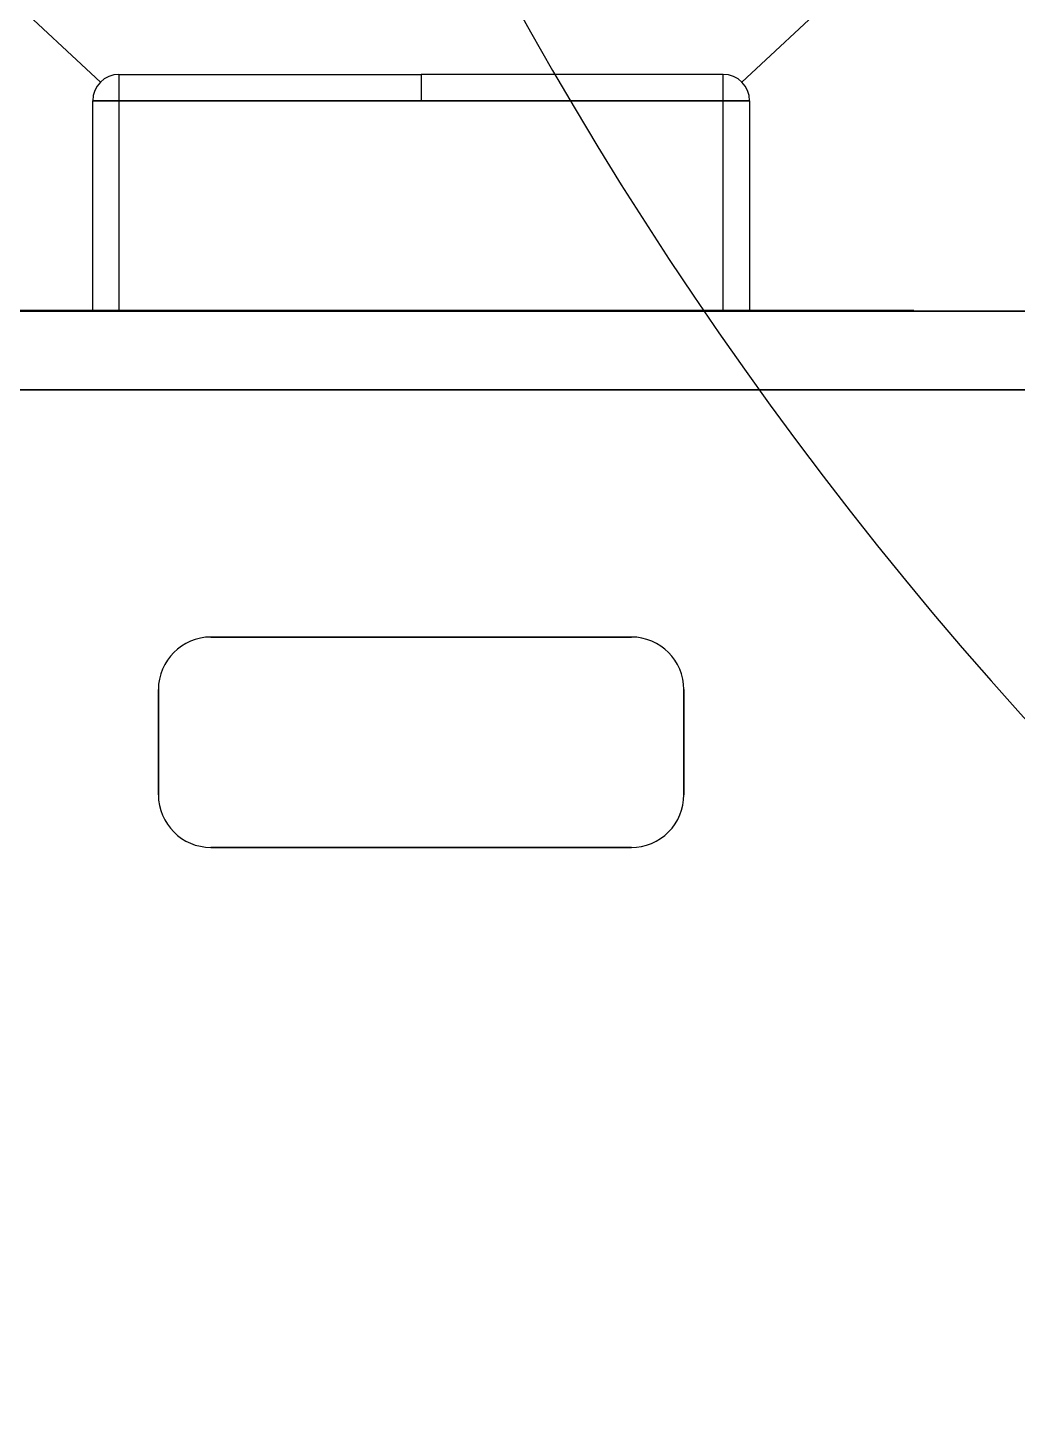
# Model space of a CAD drawing. Header units: millimetres. Extents: x 441156 to 441876, y 4514765 to 4515211.
# Drawn here: x 441308.7794 to 441308.9676, y 4515040.8165 to 4515041.0817 of the extents above; entities that cross this region are included whole.
import ezdxf

# ---------------------------------------------------------------- set-up
doc = ezdxf.new("R2010")
doc.units = ezdxf.units.MM
doc.layers.add('01_mono PRIMERA', color=2, linetype='Continuous')
doc.layers.add('Instalaciones_ventilación_extracción', color=86, linetype='Continuous', lineweight=25)

# ---------------------------------------------------------------- blocks, each defined once
blk = doc.blocks.new('A$C07944EAF')
at = {"layer": '01_mono PRIMERA', "color": 254}
blk.add_arc((4.20728464771571, 9.214932150021014), 0.725, 183.2758289597542, 269.999999999964, dxfattribs=at)

msp = doc.modelspace()

# ---------------------------------------------------------------- linework, layer by layer
at = {"layer": 'Instalaciones_ventilación_extracción'}
for p, q in [((441308.7442428562, 4515041.116967645, -5.307373326944943e-07), (441308.7932073213, 4515041.071337213, -5.307373326944943e-07)), ((441308.964242856, 4515041.116967645, -5.307373326944943e-07), (441308.9152783909, 4515041.071337213, -5.307373326944943e-07)), ((441308.7967428564, 4515041.072801679, -5.307373326944943e-07), (441308.7967428564, 4515041.027901679, -5.307373326944943e-07)), ((441308.7967428564, 4515041.072801679, -5.307373326944943e-07), (441308.8542428556, 4515041.072801679, -5.307373326944943e-07)), ((441308.8542428556, 4515041.072801679, -5.307373326944943e-07), (441308.8542428556, 4515041.067801679, -5.307373326944943e-07)), ((441308.8542428556, 4515041.072801679, -5.307373326944943e-07), (441308.8542428556, 4515041.067801679, -5.307373326944943e-07)), ((441308.9117428557, 4515041.072801679, -5.307373326944943e-07), (441308.8542428556, 4515041.072801679, -5.307373326944943e-07)), ((441308.9117428557, 4515041.027901679, -5.307373326944943e-07), (441308.9117428557, 4515041.072801679, -5.307373326944943e-07)), ((441308.7917428556, 4515041.067801679, -5.307373326944943e-07), (441308.8542428556, 4515041.067801679, -5.307373326944943e-07)), ((441308.7917428556, 4515041.027901679, -5.307373326944943e-07), (441308.7917428556, 4515041.067801679, -5.307373326944943e-07)), ((441308.8542428556, 4515041.067801679, -5.307373326944943e-07), (441308.7917428556, 4515041.067801679, -5.307373326944943e-07)), ((441308.8542428556, 4515041.067801679, -5.307373326944943e-07), (441308.9167428556, 4515041.067801679, -5.307373326944943e-07)), ((441308.9167428556, 4515041.067801679, -5.307373326944943e-07), (441308.8542428556, 4515041.067801679, -5.307373326944943e-07)), ((441308.9167428556, 4515041.067801679, -5.307373326944943e-07), (441308.9167428556, 4515041.027901679, -5.307373326944943e-07)), ((441308.9842428564, 4515041.027801679, -5.307373326944943e-07), (441308.7242428557, 4515041.027801679, -5.307373326944943e-07)), ((441308.7242428557, 4515041.027801679, -5.307373326944943e-07), (441308.9842428564, 4515041.027801679, -5.307373326944943e-07)), ((441308.932992856, 4515041.027901679, -5.307373326944943e-07), (441308.7754928562, 4515041.027901679, -5.307373326944943e-07)), ((441308.7754928562, 4515041.027901679, -5.307373326944943e-07), (441308.932992856, 4515041.027901679, -5.307373326944943e-07)), ((441308.932992856, 4515041.027801679, -5.307373326944943e-07), (441308.7754928562, 4515041.027801679, -5.307373326944943e-07)), ((441308.7754928562, 4515041.027801679, -5.307373326944943e-07), (441308.932992856, 4515041.027801679, -5.307373326944943e-07)), ((441308.7917428556, 4515041.027901679, -5.307373326944943e-07), (441308.9167428556, 4515041.027901679, -5.307373326944943e-07)), ((441308.9167428556, 4515041.027901679, -5.307373326944943e-07), (441308.7917428556, 4515041.027901679, -5.307373326944943e-07)), ((441308.9117428557, 4515041.027901679, -5.307373326944943e-07), (441308.7967428564, 4515041.027901679, -5.307373326944943e-07)), ((441308.7967428564, 4515041.027901679, -5.307373326944943e-07), (441308.9117428557, 4515041.027901679, -5.307373326944943e-07)), ((441308.932992856, 4515041.027801679, -5.307373326944943e-07), (441308.932992856, 4515041.027901679, -5.307373326944943e-07)), ((441308.9479928556, 4515041.027901679, -5.307373326944943e-07), (441308.932992856, 4515041.027901679, -5.307373326944943e-07)), ((441308.932992856, 4515041.027901679, -5.307373326944943e-07), (441308.9479928556, 4515041.027901679, -5.307373326944943e-07)), ((441308.932992856, 4515041.027801679, -5.307373326944943e-07), (441308.932992856, 4515041.027901679, -5.307373326944943e-07)), ((441308.9479928556, 4515041.027801679, -5.307373326944943e-07), (441308.932992856, 4515041.027801679, -5.307373326944943e-07)), ((441308.932992856, 4515041.027801679, -5.307373326944943e-07), (441308.9479928556, 4515041.027801679, -5.307373326944943e-07)), ((441308.9479928556, 4515041.027801679, -5.307373326944943e-07), (441308.9479928556, 4515041.027901679, -5.307373326944943e-07)), ((441308.9479928556, 4515041.027801679, -5.307373326944943e-07), (441308.9479928556, 4515041.027901679, -5.307373326944943e-07)), ((441308.7242487529, 4515041.012801679, -5.307373326944943e-07), (441308.9842369584, 4515041.012801679, -5.307373326944943e-07)), ((441308.9842369584, 4515041.012801679, -5.307373326944943e-07), (441308.7242487529, 4515041.012801679, -5.307373326944943e-07)), ((441308.8142428556, 4515040.96580168, -5.307373326944943e-07), (441308.8942428557, 4515040.96580168, -5.307373326944943e-07)), ((441308.8942428557, 4515040.96580168, -5.307373326944943e-07), (441308.8142428556, 4515040.96580168, -5.307373326944943e-07)), ((441308.8042428558, 4515040.935801679, -5.307373326944943e-07), (441308.8042428558, 4515040.955801679, -5.307373326944943e-07)), ((441308.8042428558, 4515040.955801679, -5.307373326944943e-07), (441308.8042428558, 4515040.935801679, -5.307373326944943e-07)), ((441308.9042428564, 4515040.955801679, -5.307373326944943e-07), (441308.9042428564, 4515040.935801679, -5.307373326944943e-07)), ((441308.9042428564, 4515040.935801679, -5.307373326944943e-07), (441308.9042428564, 4515040.955801679, -5.307373326944943e-07)), ((441308.8942428557, 4515040.925801679, -5.307373326944943e-07), (441308.8142428556, 4515040.925801679, -5.307373326944943e-07)), ((441308.8142428556, 4515040.925801679, -5.307373326944943e-07), (441308.8942428557, 4515040.925801679, -5.307373326944943e-07))]:
    msp.add_line(p, q, dxfattribs=at)
for centre, radius, start, end in [((441308.7967428564, 4515041.067801679, -5.307373326944943e-07), 0.005000000000023874, 90.00001872965937, 180), ((441308.9117428557, 4515041.067801679, -5.307373326944943e-07), 0.005000000000023874, 1.985023727534995e-05, 90.00001872965937), ((441308.8142428556, 4515040.955801679, -5.307373326944943e-07), 0.01000000000004775, 90.00001872965937, 180), ((441308.8142428556, 4515040.955801679, -5.307373326944943e-07), 0.01000000000004775, 90.00001872965937, 180), ((441308.8942428557, 4515040.955801679, -5.307373326944943e-07), 0.01000000000004775, 1.985023727534995e-05, 90.00001872965937), ((441308.8942428557, 4515040.955801679, -5.307373326944943e-07), 0.01000000000004775, 1.985023727534995e-05, 90.00001872965937), ((441308.8142428556, 4515040.935801679, -5.307373326944943e-07), 0.01000000000004775, 180, 269.9999812703406), ((441308.8142428556, 4515040.935801679, -5.307373326944943e-07), 0.01000000000004775, 180, 269.9999812703406), ((441308.8942428557, 4515040.935801679, -5.307373326944943e-07), 0.01000000000004775, 269.9999812703406, 1.985023727534995e-05), ((441308.8942428557, 4515040.935801679, -5.307373326944943e-07), 0.01000000000004775, 269.9999812703406, 1.985023727534995e-05)]:
    msp.add_arc(centre, radius, start, end, dxfattribs=at)

# ---------------------------------------------------------------- block references
at = {"layer": '01_mono PRIMERA'}
msp.add_blockref('A$C07944EAF', (441305.2998560904, 4515032.221314855, -5.30737334802911e-07), dxfattribs=at)

doc.saveas('drawing.dxf')
